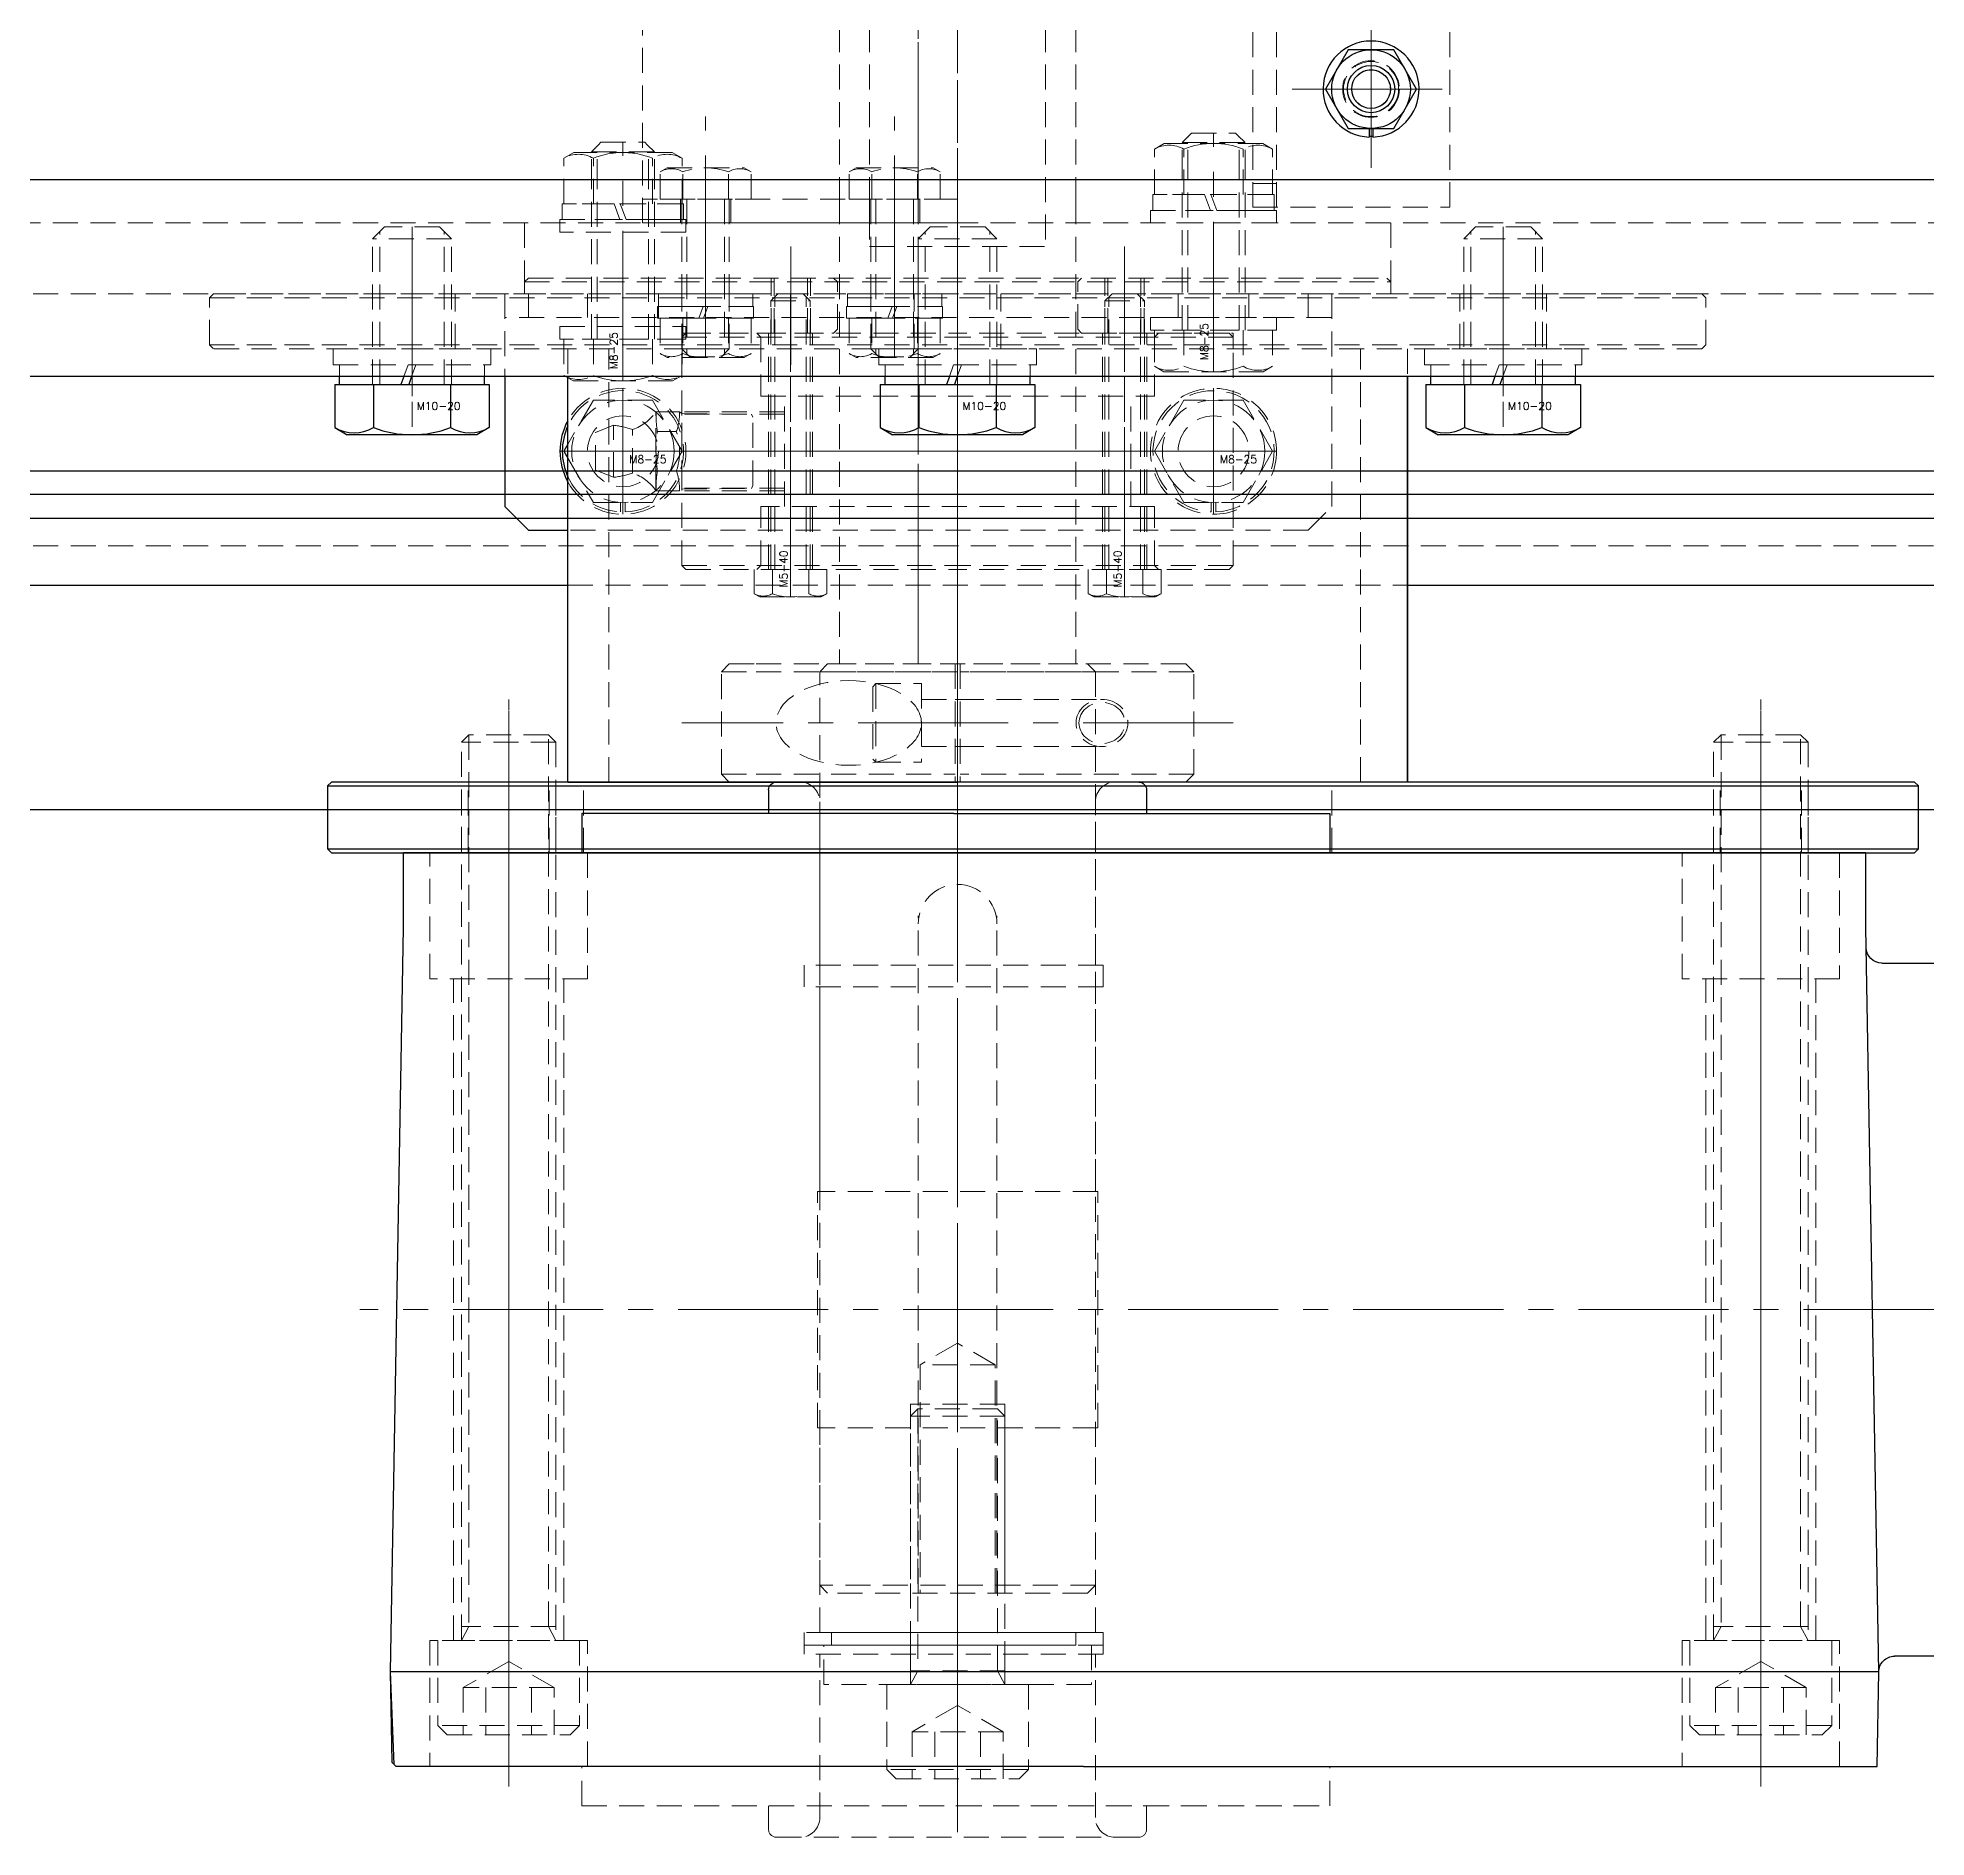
# Model space of a CAD drawing. Header units: millimetres. Extents: x 0 to 51411, y 0 to 16902.
# Drawn here: x 8612.4 to 8852.2, y 8074.4 to 8302.9 of the extents above; entities that cross this region are included whole.
import ezdxf

# ---------------------------------------------------------------- set-up
doc = ezdxf.new("R2010")
doc.units = ezdxf.units.MM
for name, pattern in [('CENTER2', [28.575, 19.05, -3.175, 3.175, -3.175]), ('HIDDEN', [9.525, 6.35, -3.175]), ('HIDDEN2', [4.7625, 3.175, -1.5875])]:
    doc.linetypes.add(name, pattern=pattern)
for name, color, linetype, lineweight in [('01_外形線', 7, 'Continuous', 25), ('03_かくれ線', 6, 'HIDDEN2', 13), ('04_HIDDEN', 2, 'HIDDEN', 13), ('04_中心線', 1, 'CENTER2', 9)]:
    doc.layers.add(name, color=color, linetype=linetype, lineweight=lineweight)
doc.layers.add('10_DRAFT', color=8, linetype='Continuous', lineweight=0, plot=False)
doc.styles.add('KSS_TXT', font='txt.shx', dxfattribs={"bigfont": 'extfont2.shx'})

# ---------------------------------------------------------------- blocks, each defined once
blk = doc.blocks.new('GM-SHYF-RH 0.4kW、1／160、＊＊V、60Hzb')
at = {"layer": '01_外形線'}
for p, q in [((-24, 133), (-24, 130)), ((-23, 134), (0, 134)), ((23, 134), (0, 134)), ((24, 133), (24, 130)), ((-47.27, 130), (-47.27, 125)), ((0.46, 130), (-47.27, 130)), ((0.46, 130), (47.73, 130)), ((47.73, 130), (47.73, 125)), ((-242.27, 127), (-270.97, 127)), ((-242.27, 67), (-242.27, 127)), ((-145.27, 125.5), (-242.27, 125.5)), ((-145.27, 126.48), (-131.32, 126.74)), ((-145.27, 67), (-145.27, 126.5)), ((-115.33, 115.5), (-115.33, 125)), ((-115.33, 125), (-15.97, 125)), ((-15.97, 125), (70.37, 125)), ((70.37, 115.5), (70.37, 125)), ((-282.44, 123.38), (-292.16, 116.57)), ((-242.27, 124.5), (-145.27, 124.5)), ((-242.27, 124), (-145.27, 124)), ((-242.27, 123), (-145.27, 123)), ((-139.27, 122.5), (-139.27, 123.5)), ((-139.27, 122.5), (-139.27, 122.1)), ((-128.27, 10.26), (-128.27, 123.74)), ((-255.27, 121.92), (-253.27, 120.74)), ((-253.27, 120.74), (-255.27, 119.09)), ((-251.27, 121.92), (-253.27, 120.74)), ((-253.27, 120.74), (-251.27, 119.09)), ((-242.27, 122), (-145.27, 122)), ((-136.27, 119.1), (-131.27, 119.1)), ((-242.27, 117.32), (-145.27, 117.32)), ((-116.98, 21), (-115.33, 115.5)), ((72.02, 21), (70.37, 115.5)), ((-293.27, 67), (-293.27, 114.44)), ((-242.27, 112.37), (-145.27, 112.37)), ((-136.27, 112.18), (-131.27, 112.18)), ((-117.38, 111), (-125.27, 111)), ((-139.27, 109.18), (-139.27, 67)), ((-136.27, 106), (-131.27, 106)), ((-242.27, 104.32), (-145.27, 104.32)), ((-242.27, 102.71), (-145.27, 102.71)), ((-242.27, 97.28), (-145.27, 97.28)), ((-242.27, 93.19), (-145.27, 93.19)), ((-242.27, 91.83), (-145.27, 91.83)), ((-242.27, 87), (-145.27, 87)), ((-145.27, 87), (-139.27, 87)), ((-293.27, 67), (-293.27, 19.56)), ((-242.27, 67), (-242.27, 7)), ((-145.27, 67), (-145.27, 7.5)), ((-139.27, 24.82), (-139.27, 67)), ((-242.27, 47), (-145.27, 47)), ((-145.27, 47), (-139.27, 47)), ((-242.27, 42.17), (-145.27, 42.17)), ((-242.27, 40.81), (-145.27, 40.81)), ((-242.27, 36.72), (-145.27, 36.72)), ((-242.27, 31.29), (-145.27, 31.29)), ((-242.27, 29.68), (-145.27, 29.68)), ((-136.27, 28), (-131.27, 28)), ((-242.27, 21.63), (-145.27, 21.63)), ((-136.27, 21.82), (-131.27, 21.82)), ((-125.27, 23), (-118.98, 23)), ((-116.77, 9), (-116.98, 21)), ((-116.98, 21), (-15.97, 21)), ((-15.97, 21), (72.02, 21)), ((71.82, 9.5), (72.02, 21)), ((-282.44, 10.62), (-292.16, 17.43)), ((-253.27, 13.26), (-255.27, 14.91)), ((-253.27, 13.26), (-251.27, 14.91)), ((-242.27, 16.68), (-145.27, 16.68)), ((-136.27, 14.9), (-131.27, 14.9)), ((-255.27, 12.08), (-253.27, 13.26)), ((-251.27, 12.08), (-253.27, 13.26)), ((-242.27, 12), (-145.27, 12)), ((-242.27, 11), (-145.27, 11)), ((-242.27, 10), (-145.27, 10)), ((-139.27, 11.5), (-139.27, 11.9)), ((-139.27, 11.5), (-139.27, 11.9)), ((-139.27, 11.5), (-139.27, 10.5)), ((-242.27, 9.5), (-145.27, 9.5)), ((-145.27, 8.5), (-242.27, 8.5)), ((-145.27, 7.52), (-131.32, 7.26)), ((-15.97, 9), (-116.77, 9)), ((-15.97, 9), (71.31, 9)), ((71.31, 9), (71.82, 9.5)), ((-242.27, 7), (-270.97, 7))]:
    blk.add_line(p, q, dxfattribs=at)
for points in [[(-248.57, 118.92), (-248.66, 119.63), (-248.93, 120.3), (-249.36, 120.93), (-249.95, 121.47), (-250.66, 121.92), (-251.47, 122.25), (-252.35, 122.46), (-253.27, 122.53), (-254.19, 122.46), (-255.07, 122.25), (-255.88, 121.92), (-256.59, 121.47), (-257.18, 120.93), (-257.61, 120.3), (-257.88, 119.63), (-257.97, 118.92), (-257.88, 118.22), (-257.61, 117.54), (-257.18, 116.92), (-256.59, 116.38), (-255.88, 115.93), (-255.07, 115.59), (-254.19, 115.39), (-253.27, 115.32), (-252.35, 115.39), (-251.47, 115.59), (-250.66, 115.93), (-249.95, 116.38), (-249.36, 116.92), (-248.93, 117.54), (-248.66, 118.22)], [(-248.57, 15.08), (-248.66, 15.78), (-248.93, 16.46), (-249.36, 17.08), (-249.95, 17.62), (-250.66, 18.07), (-251.47, 18.41), (-252.35, 18.61), (-253.27, 18.68), (-254.19, 18.61), (-255.07, 18.41), (-255.88, 18.07), (-256.59, 17.62), (-257.18, 17.08), (-257.61, 16.46), (-257.88, 15.78), (-257.97, 15.08), (-257.88, 14.37), (-257.61, 13.7), (-257.18, 13.07), (-256.59, 12.53), (-255.88, 12.08), (-255.07, 11.75), (-254.19, 11.54), (-253.27, 11.47), (-252.35, 11.54), (-251.47, 11.75), (-250.66, 12.08), (-249.95, 12.53), (-249.36, 13.07), (-248.93, 13.7), (-248.66, 14.37)]]:
    blk.add_lwpolyline(points, close=True, dxfattribs=at)
for centre, radius, start, end in [((-23, 133), 1, 90, 180), ((23, 133), 1, 0, 90), ((-270.97, 107), 20, 90, 125), ((-142.27, 123.5), 3, 0, 90), ((-131.27, 123.74), 3, 0, 90.9812), ((-136.27, 122.1), 3, 180, 270), ((-131.27, 116.1), 3, 0, 90), ((-290.67, 114.44), 2.6, 125, 180), ((-125.27, 114), 3, 180, 270), ((-117.38, 113), 2, 270, 359), ((-136.27, 109.18), 3, 90, 180), ((-131.27, 109.18), 3, 0, 90), ((-136.27, 103), 3, 90, 180), ((-136.27, 31), 3, 180, 270), ((-136.27, 24.82), 3, 180, 270), ((-131.27, 24.82), 3, 270, 0), ((-125.27, 20), 3, 90, 180), ((-118.98, 21), 2, 359, 90), ((-290.67, 19.56), 2.6, 180, 235), ((-131.27, 17.9), 3, 270, 0), ((-136.27, 11.9), 3, 90, 180), ((-270.97, 27), 20, 235, 270), ((-142.27, 10.5), 3, 270, 0), ((-131.27, 10.26), 3, 269.0188, 0)]:
    blk.add_arc(centre, radius, start, end, dxfattribs=at)
at = {"layer": '03_かくれ線'}
for p, q in [((-17.5, 110.75), (-17.5, 131.5)), ((17.5, 110.75), (17.5, 131.5)), ((-112, 125), (-112, 109)), ((-92, 109), (-92, 125)), ((47, 125), (47, 109)), ((67, 109), (67, 125)), ((-18.5, 108), (-18.5, 110.75)), ((-18.5, 110.75), (19.5, 110.75)), ((19.5, 108), (19.5, 110.75)), ((-112, 109), (-92, 109)), ((-109, 25), (-109, 109)), ((-95, 25), (-95, 109)), ((-18.5, 108), (19.5, 108)), ((-17.5, 82), (-17.5, 108)), ((17.5, 82), (17.5, 108)), ((47, 109), (67, 109)), ((50, 25), (50, 109)), ((64, 25), (64, 109)), ((-17.8, 52), (-17.8, 82)), ((-17.8, 82), (17.8, 82)), ((17.8, 52), (17.8, 82)), ((-17.8, 52), (17.8, 52)), ((-17.5, 26), (-17.5, 52)), ((17.5, 26), (17.5, 52)), ((-112, 9), (-112, 25)), ((-112, 25), (-92, 25)), ((-92, 25), (-92, 9)), ((-18.5, 23.25), (-18.5, 26)), ((-18.5, 26), (19.5, 26)), ((19.5, 23.25), (19.5, 26)), ((47, 9), (47, 25)), ((47, 25), (67, 25)), ((67, 25), (67, 9)), ((-18.5, 23.25), (19.5, 23.25)), ((-17.5, 2.5), (-17.5, 23.25)), ((17.5, 2.5), (17.5, 23.25)), ((-47.27, 4), (-47.27, 9)), ((47.73, 4), (47.73, 9)), ((0.23, 4), (-47.27, 4)), ((47.73, 4), (-47.27, 4)), ((-24, 1), (-24, 4)), ((24, 1), (24, 4)), ((-23, 0), (0, 0)), ((23, 0), (0, 0))]:
    blk.add_line(p, q, dxfattribs=at)
blk.add_lwpolyline([(-249.27, 97), (-176.27, 97), (-176.27, 37), (-249.27, 37)], close=True, dxfattribs=at)
for centre, radius, start, end in [((-20, 131.5), 2.5, 0, 90), ((20, 131.5), 2.5, 90, 180), ((-20, 2.5), 2.5, 270, 0), ((20, 2.5), 2.5, 180, 270), ((-23, 1), 1, 180, 270), ((23, 1), 1, 270, 0)]:
    blk.add_arc(centre, radius, start, end, dxfattribs=at)
at = {"layer": '04_中心線'}
for p, q in [((0, 134), (0, 0)), ((-102, 6.46), (-102, 127.76)), ((57, 6.46), (57, 127.76)), ((-297.9, 67), (75.91, 67))]:
    blk.add_line(p, q, dxfattribs=at)
blk = doc.blocks.new('A$C23C91DF0_1_1')
at = {"color": 0}
for points in [[(0, 18.5), (1.6, 18.5), (1.6, 15), (0, 15)], [(0, -19.5), (1.6, -19.5), (1.6, -16), (0, -16)]]:
    blk.add_lwpolyline(points, close=True, dxfattribs=at)
at = {"layer": '10_DRAFT'}
for p, q in [((0, 15), (0, -16)), ((1.6, 15), (1.6, -16))]:
    blk.add_line(p, q, dxfattribs=at)
blk = doc.blocks.new('FWSSS-D34-V12.5-T5.0a')
at = {"color": 0}
blk.add_lwpolyline([(0, 17), (5, 17), (5, -17), (0, -17)], close=True, dxfattribs=at)
at = {"layer": '04_HIDDEN'}
for p, q in [((0, 6), (5, 6)), ((0, -6), (5, -6))]:
    blk.add_line(p, q, dxfattribs=at)
at = {"layer": '10_DRAFT'}
blk.add_line((0, 0), (5, 0), dxfattribs=at)

msp = doc.modelspace()

# ---------------------------------------------------------------- linework, layer by layer
at = {"layer": '01_外形線'}
for p, q in [((8778.815, 8301.41), (8775.928, 8296.41)), ((8784.589, 8301.41), (8778.815, 8301.41)), ((8787.475, 8296.41), (8784.589, 8301.41)), ((8775.928, 8296.41), (8778.815, 8291.41)), ((8784.589, 8291.41), (8787.475, 8296.41)), ((8778.815, 8291.41), (8784.589, 8291.41)), ((8781.477, 8291.41), (8781.477, 8290.314)), ((8781.927, 8291.41), (8781.927, 8290.314)), ((8650.105, 8258.91), (8650.105, 8253.413)), ((8650.105, 8258.91), (8669.735, 8258.91)), ((8650.72, 8258.91), (8650.72, 8259.91)), ((8655.012, 8258.91), (8655.012, 8253.413)), ((8658.874, 8259.91), (8658.51, 8258.91)), ((8659.874, 8259.91), (8659.51, 8258.91)), ((8664.827, 8258.91), (8664.827, 8253.413)), ((8669.12, 8258.91), (8669.12, 8259.91)), ((8669.735, 8258.91), (8669.735, 8253.413)), ((8679.709, 8208.41), (8679.709, 8259.91)), ((8719.387, 8258.91), (8719.387, 8253.413)), ((8719.387, 8258.91), (8739.017, 8258.91)), ((8720.002, 8258.91), (8720.002, 8259.91)), ((8724.294, 8258.91), (8724.294, 8253.413)), ((8728.156, 8259.91), (8727.792, 8258.91)), ((8729.156, 8259.91), (8728.792, 8258.91)), ((8734.109, 8258.91), (8734.109, 8253.413)), ((8738.402, 8258.91), (8738.402, 8259.91)), ((8739.017, 8258.91), (8739.017, 8253.413)), ((8786.352, 8208.41), (8786.352, 8259.91)), ((8786.352, 8259.91), (8786.352, 8208.41)), ((8788.669, 8258.91), (8788.669, 8253.413)), ((8788.669, 8258.91), (8808.299, 8258.91)), ((8789.284, 8258.91), (8789.284, 8259.91)), ((8793.576, 8258.91), (8793.576, 8253.413)), ((8797.438, 8259.91), (8797.074, 8258.91)), ((8798.438, 8259.91), (8798.074, 8258.91)), ((8803.391, 8258.91), (8803.391, 8253.413)), ((8807.684, 8258.91), (8807.684, 8259.91)), ((8808.299, 8258.91), (8808.299, 8253.413)), ((8650.105, 8253.413), (8651.67, 8252.51)), ((8668.17, 8252.51), (8651.67, 8252.51)), ((8669.735, 8253.413), (8668.17, 8252.51)), ((8719.387, 8253.413), (8720.952, 8252.51)), ((8737.452, 8252.51), (8720.952, 8252.51)), ((8739.017, 8253.413), (8737.452, 8252.51)), ((8788.669, 8253.413), (8790.234, 8252.51)), ((8806.734, 8252.51), (8790.234, 8252.51)), ((8808.299, 8253.413), (8806.734, 8252.51)), ((8679.709, 8251.297), (8679.196, 8250.41)), ((8679.196, 8250.41), (8679.709, 8249.523)), ((8564.202, 8247.91), (9364.202, 8247.91)), ((8564.202, 8241.91), (9364.202, 8241.91)), ((8786.352, 8233.41), (8884.202, 8233.41)), ((8649.702, 8208.41), (8649.202, 8207.91)), ((8649.202, 8207.91), (8649.202, 8199.91)), ((8649.202, 8207.91), (8851.202, 8207.91)), ((8850.702, 8208.41), (8649.702, 8208.41)), ((8679.709, 8208.41), (8729.202, 8208.41)), ((8679.709, 8208.41), (8729.202, 8208.41)), ((8786.352, 8208.41), (8729.202, 8208.41)), ((8786.352, 8208.41), (8729.202, 8208.41)), ((8851.202, 8207.91), (8850.702, 8208.41)), ((8851.202, 8199.91), (8851.202, 8207.91)), ((8649.202, 8199.91), (8649.702, 8199.41)), ((8649.202, 8199.91), (8851.202, 8199.91)), ((8649.702, 8199.41), (8850.702, 8199.41)), ((8850.702, 8199.41), (8851.202, 8199.91)), ((8657.638, 8083.659), (8657.183, 8095.41))]:
    msp.add_line(p, q, dxfattribs=at)
msp.add_lwpolyline([(8559.202, 8559.91), (9114.202, 8559.91, -0.4142136), (9124.202, 8549.91), (9124.202, 8269.91, -0.4142136), (9114.202, 8259.91), (8559.202, 8259.91), (8559.202, 8559.91)], format="xyb", dxfattribs=at)
for points in [[(8564.202, 8284.91), (9364.202, 8284.91), (9364.202, 8244.91), (8564.202, 8244.91)], [(8569.202, 8204.91), (9359.202, 8204.91), (9364.202, 8209.91), (9364.202, 8244.91), (8564.202, 8244.91), (8564.202, 8209.91)]]:
    msp.add_lwpolyline(points, close=True, dxfattribs=at)
for points in [[(8564.202, 8259.91), (8564.202, 8233.41), (8679.709, 8233.41)], [(8671.702, 8259.91), (8671.702, 8243.41), (8674.702, 8240.41), (8679.709, 8240.41)]]:
    msp.add_lwpolyline(points, dxfattribs=at)
for radius in [5, 3, 2.458]:
    msp.add_circle((8781.702, 8296.41), radius, dxfattribs=at)
for centre, radius, start, end in [((8781.702, 8296.41), 6.1, 272.11385, 267.88615), ((8781.702, 8296.41), 6, 267.88615, 272.1491), ((8686.702, 8250.41), 8, 150.94678, 209.05322), ((8652.559, 8257.663), 4.907, 240.00001, 299.99999), ((8659.92, 8266.289), 13.779, 249.136, 290.864), ((8667.281, 8257.663), 4.907, 240.00001, 299.99999), ((8686.702, 8250.41), 7.7, 155.26154, 204.73846), ((8721.841, 8257.663), 4.907, 240.00001, 299.99999), ((8729.202, 8266.289), 13.779, 249.136, 290.864), ((8736.563, 8257.663), 4.907, 240.00001, 299.99999), ((8791.123, 8257.663), 4.907, 240.00001, 299.99999), ((8798.484, 8266.289), 13.779, 249.136, 290.864), ((8805.845, 8257.663), 4.907, 240.00001, 299.99999)]:
    msp.add_arc(centre, radius, start, end, dxfattribs=at)
at = {"layer": '03_かくれ線'}
for p, q in [((8714.202, 8542.41), (8714.202, 8282.41)), ((8718.022, 8542.41), (8718.022, 8276.41)), ((8740.382, 8542.41), (8740.382, 8276.41)), ((8744.202, 8542.41), (8744.202, 8282.41)), ((8689.202, 8279.41), (8689.202, 8540.41)), ((8729.202, 8540.41), (8729.202, 8279.41)), ((8766.702, 8281.41), (8766.702, 8538.41)), ((8769.702, 8281.41), (8769.702, 8538.41)), ((8791.702, 8281.41), (8791.702, 8538.41)), ((8781.702, 8287.81), (8781.702, 8532.01)), ((8773.102, 8296.41), (8790.302, 8296.41)), ((8757.702, 8289.61), (8758.602, 8290.51)), ((8758.452, 8285.51), (8758.452, 8290.36)), ((8758.602, 8290.51), (8758.902, 8290.81)), ((8758.902, 8290.81), (8764.502, 8290.81)), ((8764.802, 8290.51), (8764.502, 8290.81)), ((8765.702, 8289.61), (8764.802, 8290.51)), ((8764.952, 8285.51), (8764.952, 8290.36)), ((8679.196, 8287.622), (8680.452, 8288.347)), ((8692.952, 8288.347), (8680.452, 8288.347)), ((8682.702, 8288.447), (8683.602, 8289.347)), ((8682.702, 8288.447), (8690.702, 8288.447)), ((8682.702, 8284.347), (8682.702, 8288.447)), ((8683.452, 8284.347), (8683.452, 8289.197)), ((8683.602, 8289.347), (8683.902, 8289.647)), ((8683.902, 8289.647), (8689.502, 8289.647)), ((8689.802, 8289.347), (8689.502, 8289.647)), ((8690.702, 8288.447), (8689.802, 8289.347)), ((8689.952, 8284.347), (8689.952, 8289.197)), ((8690.702, 8284.347), (8690.702, 8288.447)), ((8694.207, 8287.622), (8692.952, 8288.347)), ((8754.196, 8288.785), (8755.452, 8289.51)), ((8754.196, 8283.01), (8754.196, 8288.785)), ((8767.952, 8289.51), (8755.452, 8289.51)), ((8757.702, 8289.61), (8765.702, 8289.61)), ((8757.702, 8285.51), (8757.702, 8289.61)), ((8757.949, 8283.01), (8757.949, 8288.785)), ((8765.455, 8283.01), (8765.455, 8288.785)), ((8765.702, 8285.51), (8765.702, 8289.61)), ((8769.207, 8288.785), (8767.952, 8289.51)), ((8769.207, 8283.01), (8769.207, 8288.785)), ((8679.196, 8281.847), (8679.196, 8287.622)), ((8682.949, 8281.847), (8682.949, 8287.622)), ((8690.455, 8281.847), (8690.455, 8287.622)), ((8691.428, 8285.906), (8692.302, 8286.41)), ((8691.428, 8282.41), (8691.428, 8285.906)), ((8692.302, 8286.41), (8702.102, 8286.41)), ((8694.207, 8281.847), (8694.207, 8287.622)), ((8694.315, 8282.41), (8694.315, 8285.906)), ((8700.089, 8282.41), (8700.089, 8285.906)), ((8702.975, 8285.906), (8702.102, 8286.41)), ((8702.975, 8282.41), (8702.975, 8285.906)), ((8715.428, 8285.906), (8716.302, 8286.41)), ((8715.428, 8282.41), (8715.428, 8285.906)), ((8716.302, 8286.41), (8726.102, 8286.41)), ((8718.315, 8282.41), (8718.315, 8285.906)), ((8724.089, 8282.41), (8724.089, 8285.906)), ((8726.975, 8285.906), (8726.102, 8286.41)), ((8726.975, 8282.41), (8726.975, 8285.906)), ((8757.702, 8265.81), (8757.702, 8285.51)), ((8758.452, 8265.81), (8758.452, 8285.51)), ((8764.952, 8265.81), (8764.952, 8285.51)), ((8765.702, 8265.81), (8765.702, 8285.51)), ((8682.702, 8264.647), (8682.702, 8284.347)), ((8683.452, 8264.647), (8683.452, 8284.347)), ((8689.952, 8264.647), (8689.952, 8284.347)), ((8690.702, 8264.647), (8690.702, 8284.347)), ((8760.574, 8283.01), (8754.002, 8283.01)), ((8754.002, 8283.01), (8754.002, 8281.01)), ((8769.207, 8283.01), (8754.196, 8283.01)), ((8761.302, 8281.01), (8760.574, 8283.01)), ((8769.402, 8283.01), (8761.374, 8283.01)), ((8762.102, 8281.01), (8761.374, 8283.01)), ((8766.702, 8284.41), (8769.702, 8284.41)), ((8769.402, 8281.01), (8769.402, 8283.01)), ((8685.574, 8281.847), (8679.002, 8281.847)), ((8679.002, 8281.847), (8679.002, 8279.847)), ((8694.207, 8281.847), (8679.196, 8281.847)), ((8686.302, 8279.847), (8685.574, 8281.847)), ((8694.402, 8281.847), (8686.374, 8281.847)), ((8687.102, 8279.847), (8686.374, 8281.847)), ((8729.202, 8282.41), (8689.202, 8282.41)), ((8691.428, 8282.41), (8702.975, 8282.41)), ((8694.002, 8279.41), (8694.002, 8282.41)), ((8694.202, 8282.41), (8694.202, 8269.81)), ((8694.402, 8279.847), (8694.402, 8281.847)), ((8694.802, 8282.41), (8694.802, 8262.81)), ((8699.602, 8282.41), (8699.602, 8262.81)), ((8700.202, 8282.41), (8700.202, 8269.81)), ((8700.402, 8279.41), (8700.402, 8282.41)), ((8714.202, 8282.41), (8714.202, 8223.41)), ((8715.428, 8282.41), (8726.975, 8282.41)), ((8718.002, 8279.41), (8718.002, 8282.41)), ((8718.202, 8282.41), (8718.202, 8269.81)), ((8718.802, 8282.41), (8718.802, 8262.81)), ((8723.602, 8282.41), (8723.602, 8262.81)), ((8724.202, 8282.41), (8724.202, 8269.81)), ((8724.402, 8279.41), (8724.402, 8282.41)), ((8744.202, 8282.41), (8744.202, 8223.41)), ((8753.702, 8281.01), (8769.702, 8281.01)), ((8753.702, 8281.01), (8753.702, 8279.41)), ((8761.302, 8281.01), (8754.002, 8281.01)), ((8769.402, 8281.01), (8762.102, 8281.01)), ((8766.702, 8281.41), (8791.702, 8281.41)), ((8769.702, 8281.01), (8769.702, 8279.41)), ((8654.92, 8277.41), (8656.42, 8278.91)), ((8655.82, 8258.91), (8655.82, 8278.31)), ((8663.42, 8278.91), (8656.42, 8278.91)), ((8664.92, 8277.41), (8663.42, 8278.91)), ((8664.02, 8258.91), (8664.02, 8278.31)), ((8674.202, 8279.41), (8674.202, 8270.41)), ((8678.702, 8279.847), (8694.702, 8279.847)), ((8678.702, 8279.847), (8678.702, 8278.247)), ((8694.702, 8278.247), (8678.702, 8278.247)), ((8686.302, 8279.847), (8679.002, 8279.847)), ((8694.402, 8279.847), (8687.102, 8279.847)), ((8729.202, 8279.41), (8689.202, 8279.41)), ((8694.702, 8279.847), (8694.702, 8278.247)), ((8724.202, 8277.41), (8725.702, 8278.91)), ((8725.102, 8258.91), (8725.102, 8278.31)), ((8732.702, 8278.91), (8725.702, 8278.91)), ((8734.202, 8277.41), (8732.702, 8278.91)), ((8733.302, 8258.91), (8733.302, 8278.31)), ((8769.702, 8279.41), (8753.702, 8279.41)), ((8784.202, 8279.41), (8784.202, 8270.41)), ((8793.484, 8277.41), (8794.984, 8278.91)), ((8794.384, 8258.91), (8794.384, 8278.31)), ((8801.984, 8278.91), (8794.984, 8278.91)), ((8803.484, 8277.41), (8801.984, 8278.91)), ((8802.584, 8258.91), (8802.584, 8278.31)), ((8654.92, 8258.91), (8654.92, 8277.41)), ((8664.92, 8277.41), (8654.92, 8277.41)), ((8664.92, 8258.91), (8664.92, 8277.41)), ((8718.022, 8276.41), (8740.382, 8276.41)), ((8724.202, 8258.91), (8724.202, 8277.41)), ((8734.202, 8277.41), (8724.202, 8277.41)), ((8734.202, 8258.91), (8734.202, 8277.41)), ((8793.484, 8258.91), (8793.484, 8277.41)), ((8803.484, 8277.41), (8793.484, 8277.41)), ((8803.484, 8258.91), (8803.484, 8277.41)), ((8674.702, 8272.41), (8674.202, 8271.91)), ((8674.202, 8270.41), (8674.202, 8271.91)), ((8674.202, 8271.91), (8784.202, 8271.91)), ((8674.702, 8272.41), (8783.702, 8272.41)), ((8705.525, 8265.41), (8705.525, 8272.41)), ((8705.925, 8265.41), (8705.925, 8272.41)), ((8710.125, 8265.41), (8710.125, 8272.41)), ((8710.525, 8265.41), (8710.525, 8272.41)), ((8713.952, 8271.91), (8713.452, 8272.41)), ((8713.952, 8265.91), (8713.952, 8271.91)), ((8744.452, 8271.91), (8744.952, 8272.41)), ((8744.452, 8265.91), (8744.452, 8271.91)), ((8747.879, 8265.41), (8747.879, 8272.41)), ((8748.279, 8265.41), (8748.279, 8272.41)), ((8752.479, 8265.41), (8752.479, 8272.41)), ((8752.879, 8265.41), (8752.879, 8272.41)), ((8783.702, 8272.41), (8784.202, 8271.91)), ((8784.202, 8271.91), (8784.202, 8270.41)), ((8634.202, 8269.91), (8634.702, 8270.41)), ((8634.202, 8263.91), (8634.202, 8269.91)), ((8634.202, 8269.91), (8824.202, 8269.91)), ((8634.702, 8270.41), (8823.702, 8270.41)), ((8665.42, 8263.41), (8665.42, 8270.41)), ((8671.702, 8270.41), (8671.702, 8259.91)), ((8776.702, 8270.41), (8671.702, 8270.41)), ((8674.702, 8270.41), (8674.702, 8267.41)), ((8682.202, 8270.41), (8682.202, 8267.41)), ((8696.902, 8268.81), (8691.102, 8268.81)), ((8691.102, 8267.31), (8691.102, 8268.81)), ((8691.202, 8270.41), (8691.202, 8267.41)), ((8691.202, 8268.81), (8691.202, 8270.41)), ((8691.202, 8270.41), (8703.202, 8270.41)), ((8691.202, 8268.81), (8703.202, 8268.81)), ((8694.202, 8263.41), (8694.202, 8269.81)), ((8696.902, 8268.81), (8696.356, 8267.31)), ((8697.502, 8268.81), (8696.956, 8267.31)), ((8697.202, 8267.31), (8697.202, 8268.81)), ((8703.302, 8268.81), (8697.502, 8268.81)), ((8700.202, 8263.41), (8700.202, 8269.81)), ((8703.202, 8268.81), (8703.202, 8270.41)), ((8703.302, 8268.81), (8703.302, 8267.31)), ((8705.489, 8269.51), (8706.389, 8270.41)), ((8705.489, 8269.51), (8710.489, 8269.51)), ((8705.489, 8235.41), (8705.489, 8269.51)), ((8705.989, 8235.41), (8705.989, 8270.01)), ((8706.389, 8270.41), (8709.589, 8270.41)), ((8710.489, 8269.51), (8709.589, 8270.41)), ((8709.989, 8235.41), (8709.989, 8270.01)), ((8710.489, 8235.41), (8710.489, 8269.51)), ((8720.902, 8268.81), (8715.102, 8268.81)), ((8715.102, 8267.31), (8715.102, 8268.81)), ((8715.202, 8268.81), (8715.202, 8270.41)), ((8715.202, 8270.41), (8727.202, 8270.41)), ((8715.202, 8268.81), (8727.202, 8268.81)), ((8718.202, 8263.41), (8718.202, 8269.81)), ((8720.902, 8268.81), (8720.356, 8267.31)), ((8721.502, 8268.81), (8720.956, 8267.31)), ((8721.202, 8267.31), (8721.202, 8268.81)), ((8727.302, 8268.81), (8721.502, 8268.81)), ((8723.702, 8263.41), (8723.702, 8270.41)), ((8724.202, 8263.41), (8724.202, 8269.81)), ((8727.202, 8268.81), (8727.202, 8270.41)), ((8727.302, 8268.81), (8727.302, 8267.31)), ((8734.702, 8263.41), (8734.702, 8270.41)), ((8747.915, 8269.51), (8748.815, 8270.41)), ((8747.915, 8269.51), (8752.915, 8269.51)), ((8747.915, 8235.41), (8747.915, 8269.51)), ((8748.415, 8235.41), (8748.415, 8270.01)), ((8748.815, 8270.41), (8752.015, 8270.41)), ((8752.915, 8269.51), (8752.015, 8270.41)), ((8752.415, 8235.41), (8752.415, 8270.01)), ((8752.915, 8235.41), (8752.915, 8269.51)), ((8757.202, 8270.41), (8757.202, 8267.41)), ((8766.202, 8270.41), (8766.202, 8267.41)), ((8773.702, 8270.41), (8773.702, 8267.41)), ((8776.702, 8243.41), (8776.702, 8270.41)), ((8792.984, 8263.41), (8792.984, 8270.41)), ((8803.984, 8263.41), (8803.984, 8270.41)), ((8824.202, 8269.91), (8823.702, 8270.41)), ((8824.202, 8263.91), (8824.202, 8269.91)), ((8776.702, 8267.41), (8671.702, 8267.41)), ((8678.702, 8266.247), (8694.702, 8266.247)), ((8678.702, 8266.247), (8678.702, 8264.647)), ((8696.356, 8267.31), (8691.102, 8267.31)), ((8691.428, 8267.31), (8691.428, 8262.814)), ((8702.975, 8267.31), (8691.428, 8267.31)), ((8694.315, 8267.31), (8694.315, 8262.814)), ((8694.702, 8266.247), (8694.702, 8264.647)), ((8703.302, 8267.31), (8696.956, 8267.31)), ((8697.202, 8262.31), (8697.202, 8267.31)), ((8700.089, 8267.31), (8700.089, 8262.814)), ((8702.975, 8267.31), (8702.975, 8262.814)), ((8720.356, 8267.31), (8715.102, 8267.31)), ((8715.428, 8267.31), (8715.428, 8262.814)), ((8726.975, 8267.31), (8715.428, 8267.31)), ((8718.315, 8267.31), (8718.315, 8262.814)), ((8727.302, 8267.31), (8720.956, 8267.31)), ((8721.202, 8262.31), (8721.202, 8267.31)), ((8724.089, 8267.31), (8724.089, 8262.814)), ((8726.975, 8267.31), (8726.975, 8262.814)), ((8753.702, 8267.41), (8769.702, 8267.41)), ((8753.702, 8267.41), (8753.702, 8265.81)), ((8769.702, 8267.41), (8769.702, 8265.81)), ((8634.702, 8263.41), (8634.202, 8263.91)), ((8634.202, 8263.91), (8824.202, 8263.91)), ((8694.702, 8264.647), (8678.702, 8264.647)), ((8694.207, 8264.647), (8679.196, 8264.647)), ((8679.196, 8264.647), (8679.196, 8260.043)), ((8682.949, 8264.647), (8682.949, 8260.043)), ((8690.455, 8264.647), (8690.455, 8260.043)), ((8694.202, 8265.41), (8713.452, 8265.41)), ((8694.202, 8265.41), (8694.202, 8263.41)), ((8694.202, 8264.91), (8694.702, 8265.41)), ((8694.202, 8235.91), (8694.202, 8264.91)), ((8694.202, 8264.91), (8729.202, 8264.91)), ((8694.207, 8264.647), (8694.207, 8260.043)), ((8694.702, 8265.41), (8729.202, 8265.41)), ((8704.202, 8264.91), (8703.702, 8265.41)), ((8704.202, 8264.91), (8704.202, 8257.41)), ((8705.189, 8235.41), (8705.189, 8265.41)), ((8710.789, 8235.41), (8710.789, 8265.41)), ((8713.452, 8265.41), (8713.952, 8265.91)), ((8763.702, 8265.41), (8729.202, 8265.41)), ((8764.202, 8264.91), (8729.202, 8264.91)), ((8744.952, 8265.41), (8744.452, 8265.91)), ((8744.952, 8265.41), (8764.202, 8265.41)), ((8747.615, 8235.41), (8747.615, 8265.41)), ((8753.215, 8235.41), (8753.215, 8265.41)), ((8769.702, 8265.81), (8753.702, 8265.81)), ((8769.207, 8265.81), (8754.196, 8265.81)), ((8754.196, 8265.81), (8754.196, 8261.206)), ((8754.202, 8264.91), (8754.702, 8265.41)), ((8754.202, 8264.91), (8754.202, 8257.41)), ((8757.949, 8265.81), (8757.949, 8261.206)), ((8764.202, 8264.91), (8763.702, 8265.41)), ((8764.202, 8265.41), (8764.202, 8263.41)), ((8764.202, 8235.91), (8764.202, 8264.91)), ((8765.455, 8265.81), (8765.455, 8261.206)), ((8769.207, 8265.81), (8769.207, 8261.206)), ((8823.702, 8263.41), (8824.202, 8263.91)), ((8823.702, 8263.41), (8634.702, 8263.41)), ((8649.92, 8263.41), (8669.92, 8263.41)), ((8649.92, 8261.41), (8649.92, 8263.41)), ((8649.92, 8261.41), (8669.92, 8261.41)), ((8650.72, 8261.41), (8650.72, 8259.91)), ((8658.874, 8259.91), (8659.42, 8261.41)), ((8659.874, 8259.91), (8660.42, 8261.41)), ((8669.12, 8261.41), (8669.12, 8259.91)), ((8669.92, 8261.41), (8669.92, 8263.41)), ((8679.709, 8263.41), (8679.709, 8259.91)), ((8684.905, 8208.41), (8684.905, 8263.41)), ((8691.428, 8262.814), (8692.302, 8262.31)), ((8702.102, 8262.31), (8692.302, 8262.31)), ((8694.202, 8263.41), (8695.202, 8262.41)), ((8694.202, 8263.41), (8700.202, 8263.41)), ((8695.202, 8262.41), (8699.202, 8262.41)), ((8700.202, 8263.41), (8699.202, 8262.41)), ((8702.975, 8262.814), (8702.102, 8262.31)), ((8715.428, 8262.814), (8716.302, 8262.31)), ((8726.102, 8262.31), (8716.302, 8262.31)), ((8718.202, 8263.41), (8719.202, 8262.41)), ((8718.202, 8263.41), (8724.202, 8263.41)), ((8719.202, 8263.41), (8739.202, 8263.41)), ((8719.202, 8261.41), (8719.202, 8263.41)), ((8719.202, 8262.41), (8723.202, 8262.41)), ((8719.202, 8261.41), (8739.202, 8261.41)), ((8720.002, 8261.41), (8720.002, 8259.91)), ((8724.202, 8263.41), (8723.202, 8262.41)), ((8726.975, 8262.814), (8726.102, 8262.31)), ((8728.156, 8259.91), (8728.702, 8261.41)), ((8729.156, 8259.91), (8729.702, 8261.41)), ((8729.202, 8208.41), (8729.202, 8263.41)), ((8738.402, 8261.41), (8738.402, 8259.91)), ((8739.202, 8261.41), (8739.202, 8263.41)), ((8780.352, 8208.41), (8780.352, 8263.41)), ((8786.352, 8263.41), (8786.352, 8259.91)), ((8788.484, 8263.41), (8808.484, 8263.41)), ((8788.484, 8261.41), (8788.484, 8263.41)), ((8788.484, 8261.41), (8808.484, 8261.41)), ((8789.284, 8261.41), (8789.284, 8259.91)), ((8797.438, 8259.91), (8797.984, 8261.41)), ((8798.438, 8259.91), (8798.984, 8261.41)), ((8807.684, 8261.41), (8807.684, 8259.91)), ((8808.484, 8261.41), (8808.484, 8263.41)), ((8679.196, 8260.043), (8680.402, 8259.347)), ((8680.402, 8259.347), (8693.002, 8259.347)), ((8694.207, 8260.043), (8693.002, 8259.347)), ((8754.196, 8261.206), (8755.402, 8260.51)), ((8755.402, 8260.51), (8768.002, 8260.51)), ((8769.207, 8261.206), (8768.002, 8260.51)), ((8682.949, 8256.91), (8679.709, 8251.297)), ((8690.455, 8256.91), (8682.949, 8256.91)), ((8686.702, 8257.91), (8686.702, 8242.91)), ((8694.207, 8250.41), (8690.455, 8256.91)), ((8704.202, 8257.41), (8754.202, 8257.41)), ((8707.202, 8243.41), (8707.202, 8257.41)), ((8751.202, 8243.41), (8751.202, 8257.41)), ((8757.949, 8256.91), (8754.196, 8250.41)), ((8765.455, 8256.91), (8757.949, 8256.91)), ((8761.702, 8257.91), (8761.702, 8242.91)), ((8769.207, 8250.41), (8765.455, 8256.91)), ((8686.702, 8244.81), (8686.702, 8256.01)), ((8690.902, 8245.41), (8690.902, 8255.41)), ((8690.902, 8255.41), (8693.902, 8255.41)), ((8694.202, 8255.21), (8693.902, 8255.41)), ((8707.202, 8255.41), (8694.202, 8255.41)), ((8694.202, 8255.21), (8703.032, 8255.112)), ((8694.202, 8245.61), (8694.202, 8255.21)), ((8707.202, 8255.11), (8694.202, 8255.11)), ((8694.202, 8246.079), (8694.202, 8254.741)), ((8703.202, 8254.741), (8703.032, 8255.112)), ((8703.202, 8246.079), (8703.202, 8254.741)), ((8761.702, 8244.81), (8761.702, 8256.01)), ((8683.202, 8252.81), (8685.502, 8253.71)), ((8683.202, 8248.01), (8683.202, 8252.81)), ((8685.502, 8247.11), (8685.502, 8253.71)), ((8687.939, 8247.639), (8687.939, 8253.181)), ((8691.072, 8252.91), (8693.481, 8252.91)), ((8679.709, 8249.523), (8682.949, 8243.91)), ((8682.702, 8250.41), (8704.202, 8250.41)), ((8690.455, 8243.91), (8694.207, 8250.41)), ((8754.196, 8250.41), (8757.949, 8243.91)), ((8765.455, 8243.91), (8769.207, 8250.41)), ((8683.202, 8248.01), (8685.502, 8247.11)), ((8691.072, 8247.91), (8693.481, 8247.91)), ((8690.902, 8245.41), (8693.902, 8245.41)), ((8707.202, 8245.71), (8694.202, 8245.71)), ((8694.202, 8245.61), (8703.033, 8245.71)), ((8707.202, 8245.41), (8694.202, 8245.41)), ((8703.202, 8246.079), (8703.032, 8245.707)), ((8682.949, 8243.91), (8690.455, 8243.91)), ((8686.402, 8243.91), (8686.402, 8242.716)), ((8687.002, 8243.91), (8687.002, 8242.716)), ((8704.202, 8235.91), (8704.202, 8243.41)), ((8754.202, 8243.41), (8704.202, 8243.41)), ((8754.202, 8235.91), (8754.202, 8243.41)), ((8757.949, 8243.91), (8765.455, 8243.91)), ((8761.402, 8243.91), (8761.402, 8242.716)), ((8762.002, 8243.91), (8762.002, 8242.716)), ((8773.702, 8240.41), (8776.702, 8243.41)), ((8773.702, 8240.41), (8679.709, 8240.41)), ((8564.202, 8238.41), (8884.202, 8238.41)), ((8694.202, 8235.91), (8729.202, 8235.91)), ((8694.202, 8235.91), (8694.702, 8235.41)), ((8694.702, 8235.41), (8729.202, 8235.41)), ((8703.37, 8235.41), (8703.37, 8232.325)), ((8712.607, 8235.41), (8703.37, 8235.41)), ((8703.702, 8235.41), (8704.202, 8235.91)), ((8705.679, 8235.41), (8705.679, 8232.325)), ((8710.298, 8235.41), (8710.298, 8232.325)), ((8712.607, 8235.41), (8712.607, 8232.325)), ((8764.202, 8235.91), (8729.202, 8235.91)), ((8763.702, 8235.41), (8729.202, 8235.41)), ((8745.796, 8235.41), (8745.796, 8232.325)), ((8755.034, 8235.41), (8745.796, 8235.41)), ((8748.106, 8235.41), (8748.106, 8232.325)), ((8752.724, 8235.41), (8752.724, 8232.325)), ((8754.702, 8235.41), (8754.202, 8235.91)), ((8755.034, 8235.41), (8755.034, 8232.325)), ((8764.202, 8235.91), (8763.702, 8235.41)), ((8679.709, 8233.41), (8786.352, 8233.41)), ((8703.37, 8232.325), (8704.089, 8231.91)), ((8704.089, 8231.91), (8711.889, 8231.91)), ((8712.607, 8232.325), (8711.889, 8231.91)), ((8745.796, 8232.325), (8746.515, 8231.91)), ((8746.515, 8231.91), (8754.315, 8231.91)), ((8755.034, 8232.325), (8754.315, 8231.91)), ((8699.202, 8222.41), (8700.202, 8223.41)), ((8700.202, 8223.41), (8703.627, 8223.41)), ((8703.627, 8223.41), (8728.882, 8223.41)), ((8711.702, 8222.41), (8712.702, 8223.41)), ((8712.702, 8223.41), (8745.702, 8223.41)), ((8728.882, 8223.41), (8728.882, 8208.41)), ((8758.202, 8223.41), (8729.522, 8223.41)), ((8729.522, 8223.41), (8729.522, 8208.41)), ((8746.702, 8222.41), (8745.702, 8223.41)), ((8759.202, 8222.41), (8758.202, 8223.41)), ((8699.202, 8209.41), (8699.202, 8222.41)), ((8699.202, 8222.41), (8703.627, 8222.409)), ((8703.627, 8222.41), (8728.882, 8222.41)), ((8711.702, 8222.41), (8746.702, 8222.41)), ((8711.702, 8106.41), (8711.702, 8222.41)), ((8718.454, 8220.518), (8718.838, 8220.902)), ((8718.454, 8220.518), (8718.454, 8211.302)), ((8718.831, 8220.895), (8718.838, 8210.918)), ((8718.838, 8220.902), (8724.598, 8220.902)), ((8724.598, 8220.902), (8724.598, 8210.918)), ((8759.202, 8222.41), (8729.522, 8222.41)), ((8746.702, 8222.41), (8746.702, 8106.41)), ((8759.202, 8209.41), (8759.202, 8222.41)), ((8724.598, 8218.91), (8747.536, 8218.91)), ((8728.882, 8218.91), (8729.522, 8218.91)), ((8728.882, 8218.91), (8729.522, 8218.91)), ((8718.454, 8211.302), (8718.838, 8210.918)), ((8718.838, 8210.918), (8724.598, 8210.918)), ((8724.598, 8212.91), (8747.536, 8212.91)), ((8728.882, 8212.91), (8729.522, 8212.91)), ((8728.882, 8212.91), (8729.522, 8212.91)), ((8699.202, 8209.41), (8703.627, 8209.411)), ((8699.202, 8209.41), (8700.202, 8208.41)), ((8703.627, 8209.411), (8728.882, 8209.415)), ((8759.202, 8209.41), (8729.522, 8209.415)), ((8759.202, 8209.41), (8758.202, 8208.41)), ((8666.202, 8199.41), (8666.202, 8208.41)), ((8667.052, 8199.41), (8667.052, 8208.41)), ((8677.352, 8199.41), (8677.352, 8208.41)), ((8678.202, 8199.41), (8678.202, 8208.41)), ((8681.702, 8199.41), (8681.702, 8208.41)), ((8700.202, 8208.41), (8703.627, 8208.41)), ((8703.627, 8208.41), (8728.882, 8208.41)), ((8758.202, 8208.41), (8729.522, 8208.41)), ((8776.702, 8199.41), (8776.702, 8208.41)), ((8825.202, 8199.41), (8825.202, 8208.41)), ((8826.052, 8199.41), (8826.052, 8208.41)), ((8836.352, 8199.41), (8836.352, 8208.41)), ((8837.202, 8199.41), (8837.202, 8208.41)), ((8724.202, 8105.41), (8724.202, 8191.41)), ((8734.202, 8105.41), (8734.202, 8191.41)), ((8729.202, 8137.152), (8724.452, 8134.41)), ((8733.952, 8134.41), (8729.202, 8137.152)), ((8724.452, 8134.41), (8724.452, 8105.41)), ((8733.952, 8134.41), (8724.452, 8134.41)), ((8733.952, 8105.41), (8733.952, 8134.41)), ((8735.202, 8129.41), (8723.202, 8129.41)), ((8723.202, 8129.41), (8723.202, 8105.41)), ((8735.202, 8129.41), (8735.202, 8105.41)), ((8712.702, 8105.41), (8711.702, 8106.41)), ((8746.702, 8106.41), (8711.702, 8106.41)), ((8745.702, 8105.41), (8712.702, 8105.41)), ((8746.702, 8106.41), (8745.702, 8105.41))]:
    msp.add_line(p, q, dxfattribs=at)
at = {"layer": '03_かくれ線', "transparency": 33554559}
for p, q in [((8724.202, 8284.91), (8724.202, 8534.91)), ((8666.202, 8213.462), (8667.149, 8214.409)), ((8666.202, 8099.519), (8666.202, 8213.462)), ((8678.202, 8213.462), (8666.202, 8213.462)), ((8667.149, 8214.409), (8667.149, 8101.159)), ((8677.255, 8214.409), (8667.149, 8214.409)), ((8677.255, 8101.159), (8677.255, 8214.409)), ((8677.255, 8214.409), (8678.202, 8213.462)), ((8678.202, 8213.462), (8678.202, 8099.519)), ((8825.202, 8213.462), (8826.149, 8214.409)), ((8825.202, 8099.519), (8825.202, 8213.462)), ((8837.202, 8213.462), (8825.202, 8213.462)), ((8826.149, 8214.409), (8826.149, 8101.159)), ((8836.255, 8214.409), (8826.149, 8214.409)), ((8836.255, 8101.159), (8836.255, 8214.409)), ((8836.255, 8214.409), (8837.202, 8213.462)), ((8837.202, 8213.462), (8837.202, 8099.519)), ((8723.202, 8127.863), (8724.149, 8128.81)), ((8723.202, 8093.919), (8723.202, 8127.863)), ((8735.202, 8127.863), (8723.202, 8127.863)), ((8724.149, 8128.81), (8724.149, 8095.56)), ((8734.255, 8128.81), (8724.149, 8128.81)), ((8734.255, 8095.56), (8734.255, 8128.81)), ((8734.255, 8128.81), (8735.202, 8127.863)), ((8735.202, 8127.863), (8735.202, 8093.919)), ((8667.149, 8101.159), (8666.202, 8099.409)), ((8678.202, 8101.159), (8666.202, 8101.159)), ((8678.202, 8099.409), (8677.255, 8101.159)), ((8826.149, 8101.159), (8825.202, 8099.409)), ((8837.202, 8101.159), (8825.202, 8101.159)), ((8837.202, 8099.409), (8836.255, 8101.159)), ((8681.202, 8099.409), (8663.202, 8099.409)), ((8663.202, 8099.409), (8663.202, 8088.609)), ((8681.202, 8099.409), (8681.202, 8088.609)), ((8840.202, 8099.409), (8822.202, 8099.409)), ((8822.202, 8099.409), (8822.202, 8088.609)), ((8840.202, 8099.409), (8840.202, 8088.609)), ((8672.202, 8096.743), (8666.428, 8093.409)), ((8677.975, 8093.409), (8672.202, 8096.743)), ((8831.202, 8096.743), (8825.428, 8093.409)), ((8836.975, 8093.409), (8831.202, 8096.743)), ((8666.428, 8093.409), (8666.428, 8087.409)), ((8677.975, 8093.409), (8666.428, 8093.409)), ((8669.315, 8093.409), (8669.315, 8087.409)), ((8675.089, 8093.409), (8675.089, 8087.409)), ((8677.975, 8087.409), (8677.975, 8093.409)), ((8738.202, 8093.81), (8720.202, 8093.81)), ((8720.202, 8093.81), (8720.202, 8083.01)), ((8724.149, 8095.56), (8723.202, 8093.81)), ((8735.202, 8095.56), (8723.202, 8095.56)), ((8735.202, 8093.81), (8734.255, 8095.56)), ((8738.202, 8093.81), (8738.202, 8083.01)), ((8825.428, 8093.409), (8825.428, 8087.409)), ((8836.975, 8093.409), (8825.428, 8093.409)), ((8828.315, 8093.409), (8828.315, 8087.409)), ((8834.089, 8093.409), (8834.089, 8087.409)), ((8836.975, 8087.409), (8836.975, 8093.409)), ((8729.202, 8091.143), (8723.428, 8087.81)), ((8734.975, 8087.81), (8729.202, 8091.143)), ((8663.202, 8088.609), (8664.402, 8087.409)), ((8681.202, 8088.609), (8663.202, 8088.609)), ((8680.002, 8087.409), (8681.202, 8088.609)), ((8822.202, 8088.609), (8823.402, 8087.409)), ((8840.202, 8088.609), (8822.202, 8088.609)), ((8839.002, 8087.409), (8840.202, 8088.609)), ((8664.402, 8087.409), (8680.002, 8087.409)), ((8723.428, 8087.81), (8723.428, 8081.81)), ((8734.975, 8087.81), (8723.428, 8087.81)), ((8726.315, 8087.81), (8726.315, 8081.81)), ((8732.089, 8087.81), (8732.089, 8081.81)), ((8734.975, 8081.81), (8734.975, 8087.81)), ((8823.402, 8087.409), (8839.002, 8087.409)), ((8720.202, 8083.01), (8721.402, 8081.81)), ((8738.202, 8083.01), (8720.202, 8083.01)), ((8721.402, 8081.81), (8737.002, 8081.81)), ((8737.002, 8081.81), (8738.202, 8083.01))]:
    msp.add_line(p, q, dxfattribs=at)
at = {"layer": '03_かくれ線'}
msp.add_lwpolyline([(8564.202, 8270.41), (8884.202, 8270.41), (8884.202, 8279.41), (8564.202, 8279.41), (8564.202, 8270.41)], dxfattribs=at)
for centre, radius in [((8781.702, 8296.41), 3.6), ((8781.702, 8296.41), 3.5), ((8781.702, 8296.41), 2.458), ((8686.702, 8250.41), 6.5), ((8761.702, 8250.41), 8), ((8761.702, 8250.41), 6.5), ((8686.702, 8250.41), 4.5), ((8686.702, 8250.41), 4.5), ((8761.702, 8250.41), 4.5), ((8761.702, 8250.41), 4.5)]:
    msp.add_circle(centre, radius, dxfattribs=at)
for centre, radius, start, end in [((8681.073, 8284.372), 3.753, 60.00001, 119.99999), ((8686.702, 8278.27), 10.077, 68.13461, 111.86539), ((8692.331, 8284.372), 3.753, 60.00001, 119.99999), ((8756.073, 8285.535), 3.753, 60.00001, 119.99999), ((8761.702, 8279.433), 10.077, 68.13461, 111.86539), ((8767.331, 8285.535), 3.753, 60.00001, 119.99999), ((8692.872, 8283.406), 2.887, 60.00001, 119.99999), ((8697.202, 8277.896), 8.514, 70.18087, 109.81913), ((8701.532, 8283.406), 2.887, 60.00001, 119.99999), ((8716.872, 8283.406), 2.887, 60.00001, 119.99999), ((8721.202, 8277.896), 8.514, 70.18087, 109.81913), ((8725.532, 8283.406), 2.887, 60.00001, 119.99999), ((8692.872, 8265.314), 2.887, 240.00001, 299.99999), ((8697.202, 8270.824), 8.514, 250.18087, 289.81913), ((8701.532, 8265.314), 2.887, 240.00001, 299.99999), ((8716.872, 8265.314), 2.887, 240.00001, 299.99999), ((8721.202, 8270.824), 8.514, 250.18087, 289.81913), ((8725.532, 8265.314), 2.887, 240.00001, 299.99999), ((8681.073, 8263.293), 3.753, 240.00001, 299.99999), ((8686.702, 8269.812), 10.465, 248.98558, 291.01442), ((8692.331, 8263.293), 3.753, 240.00001, 299.99999), ((8756.073, 8264.456), 3.753, 240.00001, 299.99999), ((8761.702, 8270.975), 10.465, 248.98558, 291.01442), ((8767.331, 8264.456), 3.753, 240.00001, 299.99999), ((8686.702, 8250.41), 8, 209.05322, 150.94678), ((8686.702, 8250.41), 7.7, 272.23287, 155.26154), ((8761.702, 8250.41), 7.7, 272.23287, 267.76713), ((8685.99, 8258.856), 6, 288.95365, 324.94921), ((8684.344, 8242.494), 11.276, 71.40681, 84.10417), ((8686.702, 8250.41), 7.7, 204.73846, 267.76713), ((8684.344, 8258.326), 11.276, 275.89583, 288.59319), ((8685.99, 8241.964), 6, 35.05079, 71.04635), ((8704.525, 8234.325), 2.309, 240.00001, 299.99999), ((8707.989, 8238.543), 6.633, 249.62535, 290.37465), ((8711.453, 8234.325), 2.309, 240.00001, 299.99999), ((8746.951, 8234.325), 2.309, 240.00001, 299.99999), ((8750.415, 8238.543), 6.633, 249.62535, 290.37465), ((8753.879, 8234.325), 2.309, 240.00001, 299.99999), ((8729.202, 8190.41), 5, 0, 180)]:
    msp.add_arc(centre, radius, start, end, dxfattribs=at)
at = {"layer": '03_かくれ線', "extrusion": (0, 0, -1)}
for centre, start_param, end_param in [((8692.067, 8255.41), 7.3061385, 7.8539816), ((8692.067, 8250.41), 7.3061385, 8.4017922), ((8692.067, 8245.41), 7.8539677, 8.4017922)]:
    msp.add_ellipse(centre, major_axis=(0, -4.8), ratio=0.2427772, start_param=start_param, end_param=end_param, dxfattribs=at)
at = {"layer": '03_かくれ線'}
for centre, major_axis, ratio, start_param, end_param in [((8692.067, 8255.41), (0, -3.924), 0.4675957, 7.1631657, 7.8539816), ((8692.067, 8250.41), (0, -3.924), 0.4675957, 7.1631657, 8.5447976), ((8692.067, 8245.41), (0, -3.924), 0.4675957, 7.8539816, 8.5447976), ((8747.536, 8215.91), (2.922, 0), 0.8936824, -3.141592653589793, 3.141592653589793)]:
    msp.add_ellipse(centre, major_axis=major_axis, ratio=ratio, start_param=start_param, end_param=end_param, dxfattribs=at)
at = {"layer": '03_かくれ線', "extrusion": (0, 0, -1)}
msp.add_ellipse((8715.378, 8215.91), major_axis=(9.225, 0), ratio=0.5827704, dxfattribs=at)
at = {"layer": '03_かくれ線'}
msp.add_ellipse((8747.536, 8215.91), major_axis=(-3.282, 0), ratio=0.9141094, dxfattribs=at)
at = {"layer": '04_中心線'}
for p, q in [((8729.202, 8098.41), (8729.202, 8640.41)), ((8724.202, 8223.41), (8724.202, 8596.41)), ((8781.702, 8286.41), (8781.702, 8533.41)), ((8781.702, 8302.51), (8781.702, 8290.31)), ((8771.702, 8296.41), (8791.702, 8296.41)), ((8787.802, 8296.41), (8775.602, 8296.41)), ((8697.202, 8268.91), (8697.202, 8292.91)), ((8721.202, 8268.91), (8721.202, 8292.91)), ((8761.702, 8260.51), (8761.702, 8290.81)), ((8686.702, 8259.347), (8686.702, 8289.647)), ((8697.202, 8262.41), (8697.202, 8289.91)), ((8721.202, 8262.41), (8721.202, 8289.91)), ((8729.202, 8254.41), (8729.202, 8281.41)), ((8659.92, 8278.91), (8659.92, 8252.51)), ((8729.202, 8279.41), (8729.202, 8270.41)), ((8729.202, 8278.91), (8729.202, 8252.51)), ((8798.484, 8278.91), (8798.484, 8252.51)), ((8659.92, 8257.41), (8659.92, 8276.41)), ((8708.025, 8261.41), (8708.025, 8276.41)), ((8750.379, 8261.41), (8750.379, 8276.41)), ((8798.484, 8257.41), (8798.484, 8276.41)), ((8686.702, 8275.41), (8686.702, 8262.41)), ((8724.202, 8275.41), (8724.202, 8235.41)), ((8761.702, 8275.41), (8761.702, 8262.41)), ((8707.989, 8231.91), (8707.989, 8270.41)), ((8729.202, 8230.41), (8729.202, 8270.41)), ((8729.202, 8202.41), (8729.202, 8269.41)), ((8750.415, 8231.91), (8750.415, 8270.41)), ((8707.989, 8234.41), (8707.989, 8266.41)), ((8750.415, 8234.41), (8750.415, 8266.41)), ((8686.702, 8258.41), (8686.702, 8242.41)), ((8686.702, 8242.91), (8686.702, 8257.91)), ((8686.702, 8257.91), (8686.702, 8242.91)), ((8761.702, 8258.41), (8761.702, 8242.41)), ((8761.702, 8242.91), (8761.702, 8257.91)), ((8761.702, 8257.91), (8761.702, 8242.91)), ((8694.702, 8250.41), (8678.702, 8250.41)), ((8769.202, 8250.41), (8679.202, 8250.41)), ((8679.202, 8250.41), (8769.202, 8250.41)), ((8689.202, 8250.41), (8769.202, 8250.41)), ((8769.702, 8250.41), (8753.702, 8250.41)), ((8729.202, 8208.41), (8729.202, 8223.41)), ((8672.202, 8188.91), (8672.202, 8218.91)), ((8729.202, 8188.91), (8729.202, 8218.91)), ((8831.202, 8188.91), (8831.202, 8218.91)), ((8764.202, 8215.91), (8694.202, 8215.91))]:
    msp.add_line(p, q, dxfattribs=at)
at = {"layer": '04_中心線', "transparency": 33554610}
for p, q in [((8672.202, 8217.409), (8672.202, 8084.409)), ((8831.202, 8217.409), (8831.202, 8084.409))]:
    msp.add_line(p, q, dxfattribs=at)

# ---------------------------------------------------------------- block references
at = {"xscale": -1}
msp.add_blockref('GM-SHYF-RH 0.4kW、1／160、＊＊V、60Hzb', (8729.202, 8074.41), dxfattribs=at)
at = {"layer": '03_かくれ線', "transparency": 33554559, "rotation": 270}
for name, p in [('A$C23C91DF0_1_1', (8729.202, 8100.41)), ('FWSSS-D34-V12.5-T5.0a', (8729.202, 8098.81))]:
    msp.add_blockref(name, p, dxfattribs=at)

# ---------------------------------------------------------------- texts
at = {"layer": '03_かくれ線', "style": 'KSS_TXT'}
for s, p in [('M8-25', (8761.022, 8261.986)), ('M8-25', (8686.022, 8260.823)), ('M5-40', (8707.603, 8233.113)), ('M5-40', (8750.029, 8233.113))]:
    msp.add_text(s, height=1, rotation=90, dxfattribs=at).set_placement(p)
for s, p in [('M10-20', (8660.52, 8255.67)), ('M10-20', (8729.802, 8255.67)), ('M10-20', (8799.084, 8255.67)), ('M8-25', (8687.512, 8248.901)), ('M8-25', (8762.512, 8248.901))]:
    msp.add_text(s, height=1, dxfattribs=at).set_placement(p)

doc.saveas('drawing.dxf')
